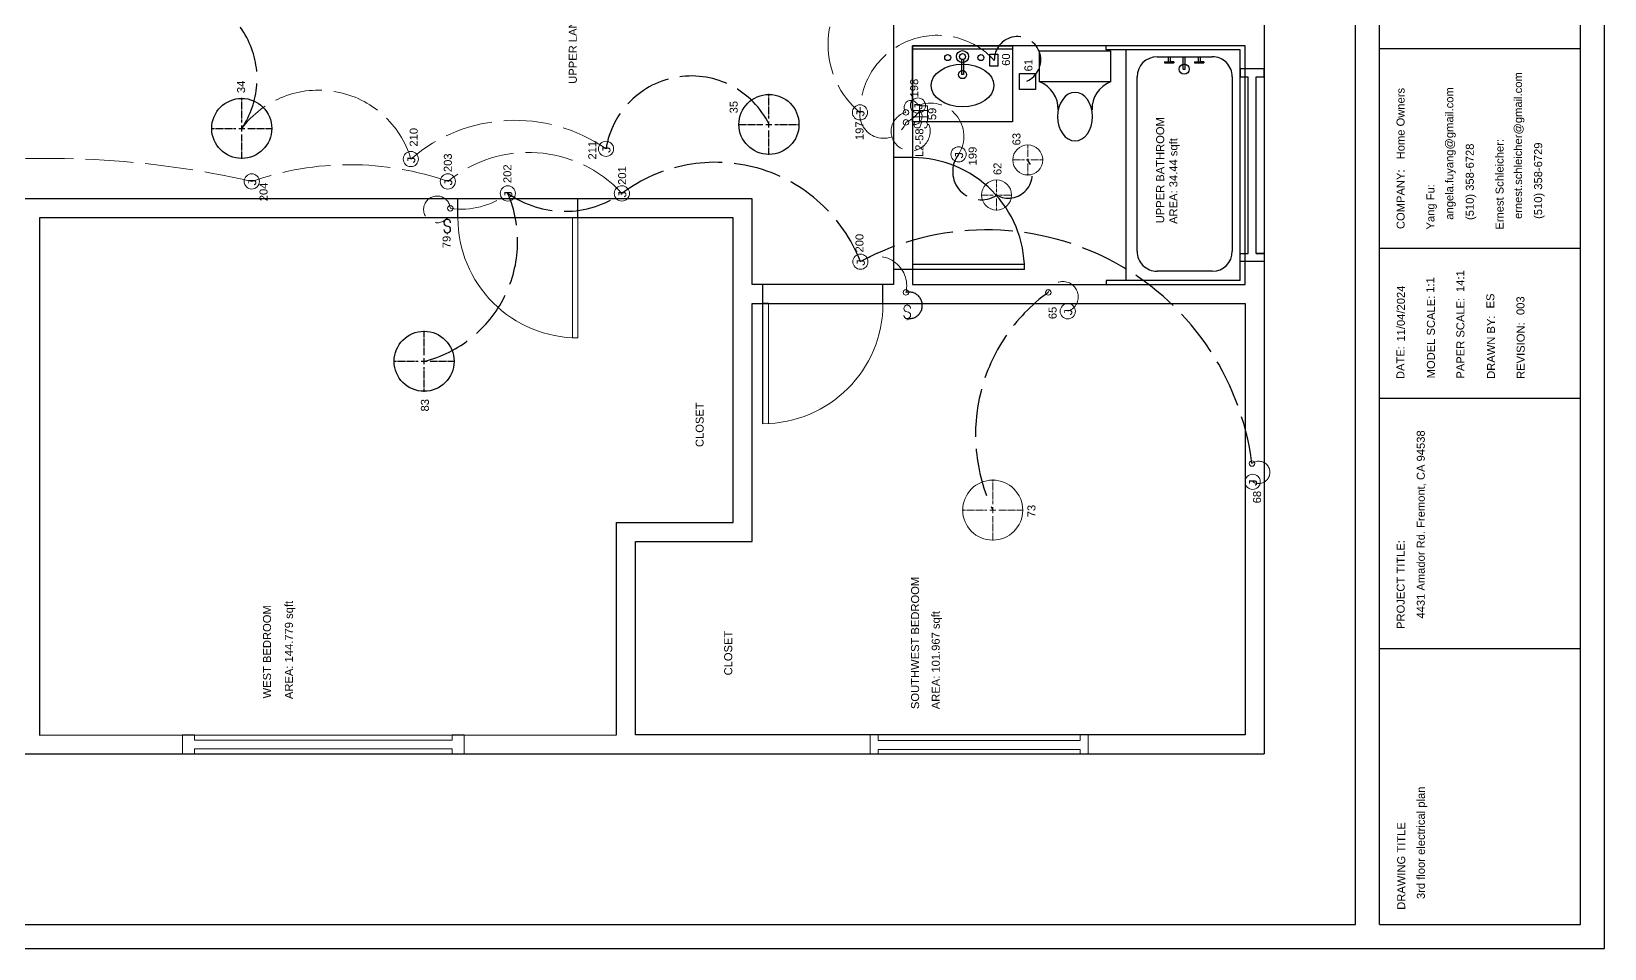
# Model space of a CAD drawing. Header units: inches. Extents: x -601 to 0, y 0 to 495.
# Drawn here: x -393.1 to 0, y 0 to 229.2 of the extents above; entities that cross this region are included whole.
import ezdxf

# ---------------------------------------------------------------- set-up
doc = ezdxf.new("R2010")
doc.units = ezdxf.units.IN
doc.header["$MEASUREMENT"] = 0
doc.linetypes.add('ACAD_ISO02W100', pattern=[15, 12, -3])
doc.linetypes.add('CENTER2', pattern=[1.125, 0.75, -0.125, 0.125, -0.125])
doc.layers.get('0').update_dxf_attribs({"color": 1, "lineweight": 9})
for name, color, linetype, lineweight in [('00-page-edge', 7, 'Continuous', 9), ('A201-Floorplan-2nd-floor', 7, 'Continuous', 9), ('A201-Text', 7, 'Continuous', 9), ('E301-Electrical-attic', 7, 'Continuous', 9)]:
    doc.layers.add(name, color=color, linetype=linetype, lineweight=lineweight)
doc.layers.add('Title Block', color=7, linetype='Continuous')
doc.layers.add('Title Block Text', color=7, linetype='Continuous')
doc.styles.add('Reg', font='Courier New.ttf', dxfattribs={"height": 1})
doc.styles.get("Standard").update_dxf_attribs({"font": 'Arial.ttf', "height": 2})

# ---------------------------------------------------------------- blocks, each defined once
blk = doc.blocks.new('L2-bathroom-door')
at = {"lineweight": 30}
for p, q in [((0, -28), (0, 0)), ((1.25, 0), (0, 0)), ((0, 0), (0, 0)), ((1.25, -27.97), (1.25, 0))]:
    blk.add_line(p, q, dxfattribs=at)
blk.add_arc((0, 0), 28, 270, 0, dxfattribs=at)
blk = doc.blocks.new('L2-W-bedroom-door')
at = {"layer": 'A201-Floorplan-2nd-floor'}
for p, q in [((-186.19, -524.69), (-156.19, -524.69)), ((-156.19, -523.31), (-186.15, -523.31)), ((-156.19, -524.69), (-156.19, -523.31))]:
    blk.add_line(p, q, dxfattribs=at)
blk.add_arc((-156.19, -524.69), 30, 90, 180, dxfattribs=at)
blk = doc.blocks.new('L2-SW-bedroom-door')
at = {"layer": 'A201-Floorplan-2nd-floor', "lineweight": 30}
for p in [(-313.87, -549.41), (-283.87, -550.78)]:
    blk.add_line(p, (-283.87, -549.41), dxfattribs=at)
at = {"layer": 'A201-Floorplan-2nd-floor'}
blk.add_line((-313.87, -550.78), (-283.87, -550.78), dxfattribs=at)
blk.add_arc((-283.87, -549.41), 30, 180, 270, dxfattribs=at)
blk = doc.blocks.new('L2-SW-bedroom-window')
at = {"layer": 'A201-Floorplan-2nd-floor'}
for p, q in [((0, 54.5), (-4.75, 54.5)), ((-4.75, 52.5), (-3.72, 52.5)), ((-3.72, 2), (-3.72, 52.5)), ((-1.47, 2), (-1.47, 52.5)), ((-1.47, 52.5), (0, 52.5)), ((0, 52.5), (0, 54.5)), ((-3.72, 2), (-4.75, 2)), ((0, 0), (-4.75, 0)), ((0, 2), (-1.47, 2)), ((0, 0), (0, 2))]:
    blk.add_line(p, q, dxfattribs=at)
at = {"layer": 'A201-Floorplan-2nd-floor', "lineweight": 30}
for p, q in [((-4.75, 54.5), (-4.75, 52.5)), ((-4.75, 2), (-4.75, 0))]:
    blk.add_line(p, q, dxfattribs=at)
blk = doc.blocks.new('L2-bathroom-bath-tub')
at = {"lineweight": 30}
for p, q in [((-1, 0), (0, 0)), ((-58.68, 0), (-59.68, 0)), ((-58.68, -33.5), (-58.68, 0)), ((-1, -33.5), (-1, 0)), ((-58.68, -5), (-1, -5)), ((-51.34, -7.77), (-7.72, -7.77)), ((-56.34, -26.56), (-56.34, -12.77)), ((-2.72, -12.77), (-2.72, -26.56)), ((-58.68, -33.5), (-1, -33.5)), ((-7.72, -31.56), (-51.34, -31.56))]:
    blk.add_line(p, q, dxfattribs=at)
for centre, start, end in [((-51.34, -12.77), 90, 180), ((-7.72, -12.77), 0, 90), ((-51.34, -26.56), 180, 270), ((-7.72, -26.56), 270, 0)]:
    blk.add_arc(centre, 5, start, end, dxfattribs=at)
blk = doc.blocks.new('L2-bathroom-window')
at = {"lineweight": 30}
for p, q in [((0, 0), (0, 6)), ((0, 6), (2, 6)), ((2, 6), (2, 4)), ((2, 6), (2, 4)), ((2, 4), (46.18, 4)), ((48.18, 6), (46.18, 6)), ((46.18, 6), (46.18, 4)), ((48.18, 0), (48.18, 6)), ((2, 0), (0, 0)), ((2, 2), (2, 0)), ((2, 0), (2, 2)), ((2, 2), (46.18, 2)), ((46.18, 2), (46.18, 0)), ((46.18, 0), (48.18, 0))]:
    blk.add_line(p, q, dxfattribs=at)
blk = doc.blocks.new('L2-bathroom-sink')
at = {"lineweight": 30}
for p, q in [((-19, -25), (-19, 0)), ((-19, 0), (0, 0)), ((-0.75, 0), (-0.75, -25)), ((0, 0), (0, -25)), ((-3.39, -12.25), (-7.17, -12.25)), ((-7.17, -12.75), (-7.17, -12.25)), ((-3.39, -12.75), (-7.17, -12.75)), ((0, -25), (-19, -25))]:
    blk.add_line(p, q, dxfattribs=at)
for centre, radius in [((-7.19, -12.5), 1), ((-2.69, -12.5), 1.5), ((-2.94, -8.81), 0.75), ((-2.69, -12.5), 0.75), ((-2.94, -17.09), 0.75)]:
    blk.add_circle(centre, radius, dxfattribs=at)
blk.add_ellipse((-9.9, -12.5), major_axis=(0, 7.83), ratio=0.682565, dxfattribs=at)
blk = doc.blocks.new('L2-toilet')
at = {"layer": 'A201-Floorplan-2nd-floor', "lineweight": 30}
for p, q in [((-7.75, 0), (-7.75, 17.75)), ((-7.75, 17.75), (0, 17.75)), ((0, 17.75), (0, 0)), ((0, 0), (-7.75, 0))]:
    blk.add_line(p, q, dxfattribs=at)
for centre, start, end in [((-14.44, 20.27), 267.5527, 339.3943), ((-14.44, -2.52), 20.6057, 92.4473)]:
    blk.add_arc(centre, 7.15, start, end, dxfattribs=at)
blk.add_ellipse((-16.43, 8.88), major_axis=(-6.05, 0), ratio=0.722961, start_param=4.712389, end_param=10.995574, dxfattribs=at)
blk = doc.blocks.new('L2-tub-hot-faucet')
at = {"layer": 'A201-Floorplan-2nd-floor', "lineweight": 30}
for p, q in [((-1.26, 1.41), (-1.51, 1.41)), ((-1.51, 1.41), (-1.51, -0.91)), ((-1.26, 1.41), (-1.26, -0.91)), ((0, 0.5), (-1.26, 0.5)), ((0, 0), (-1.26, 0)), ((-1.26, -0.91), (-1.26, 0)), ((-1.26, -0.91), (-1.51, -0.91))]:
    blk.add_line(p, q, dxfattribs=at)
blk = doc.blocks.new('L2-tub-faucets-and-drain')
at = {"layer": 'A201-Floorplan-2nd-floor', "lineweight": 30}
for p, q in [((0, 0.25), (3.11, 0.25)), ((0, 0.25), (0, -0.25)), ((0, -0.25), (3.11, -0.25))]:
    blk.add_line(p, q, dxfattribs=at)
blk.add_circle((0, 0), 1.25, dxfattribs=at)
at = {"lineweight": 30}
for p in [(3.11, 3.5), (3.11, -4)]:
    blk.add_blockref('L2-tub-hot-faucet', p, dxfattribs=at)
blk = doc.blocks.new('L3-attic-j-box-197')
at = {"layer": 'E301-Electrical-attic'}
blk.add_circle((0, 0), 1.9, dxfattribs=at)
at = {"layer": 'E301-Electrical-attic', "lineweight": 5, "style": 'Reg'}
blk.add_text('J', height=2, dxfattribs=at).set_placement((-1.25, -1.11))
blk = doc.blocks.new('L3-j-box-198')
at = {"layer": 'E301-Electrical-attic'}
blk.add_circle((0, 0), 1.9, dxfattribs=at)
at = {"layer": 'E301-Electrical-attic', "lineweight": 5, "style": 'Reg'}
blk.add_text('J', height=2, dxfattribs=at).set_placement((-1.25, -1.11))
blk = doc.blocks.new('L2-58')
at = {"layer": 'E301-Electrical-attic'}
for p, q in [((0, 3.74, -47.38), (0, 4.11, -47.38)), ((0, 0.37, -47.38), (0, 0, -47.38))]:
    blk.add_line(p, q, dxfattribs=at)
for centre, start, end in [((0, 2.9, -47.38), 0, 180), ((0, 2.89, -47.38), 180, 270), ((0, 1.21, -47.38), 180, 90)]:
    blk.add_arc(centre, 0.84, start, end, dxfattribs=at)
blk = doc.blocks.new('L2-34')
at = {"layer": 'E301-Electrical-attic', "linetype": 'CENTER2', "lineweight": -3}
for p, q in [((0, 7.62), (0, 1.5)), ((-7.62, 0), (-1.5, 0)), ((1.5, 0), (7.62, 0)), ((0, -1.5), (0, -7.62))]:
    blk.add_line(p, q, dxfattribs=at)
at = {"layer": 'E301-Electrical-attic', "linetype": 'Continuous', "lineweight": -3}
for p, q in [((-0.75, 0), (0.75, 0)), ((0, 0.75), (0, -0.75))]:
    blk.add_line(p, q, dxfattribs=at)
at = {"layer": 'E301-Electrical-attic', "lineweight": -3}
blk.add_circle((0, 0), 7.5, dxfattribs=at)
blk = doc.blocks.new('L2-35')
at = {"layer": 'E301-Electrical-attic', "linetype": 'CENTER2', "lineweight": -3}
for p, q in [((0, 7.62), (0, 1.5)), ((-7.62, 0), (-1.5, 0)), ((1.5, 0), (7.62, 0)), ((0, -1.5), (0, -7.62))]:
    blk.add_line(p, q, dxfattribs=at)
at = {"layer": 'E301-Electrical-attic', "linetype": 'Continuous', "lineweight": -3}
for p, q in [((-0.75, 0), (0.75, 0)), ((0, 0.75), (0, -0.75))]:
    blk.add_line(p, q, dxfattribs=at)
at = {"layer": 'E301-Electrical-attic', "lineweight": -3}
blk.add_circle((0, 0), 7.5, dxfattribs=at)
blk = doc.blocks.new('L2-64')
at = {"layer": 'E301-Electrical-attic'}
for p, q in [((-3.74, 0), (-4.11, 0)), ((-0.37, 0), (0, 0))]:
    blk.add_line(p, q, dxfattribs=at)
for centre, start, end in [((-2.9, 0), 90, 360), ((-1.22, 0), 90, 180), ((-1.21, 0), 270, 90)]:
    blk.add_arc(centre, 0.84, start, end, dxfattribs=at)
blk = doc.blocks.new('L2-68')
at = {"layer": 'E301-Electrical-attic'}
blk.add_circle((0, 0), 1.9, dxfattribs=at)
at = {"layer": 'E301-Electrical-attic', "lineweight": 5, "style": 'Reg'}
blk.add_text('J', height=2, dxfattribs=at).set_placement((-1.25, -1.11))
blk = doc.blocks.new('L2-exh-61')
at = {"layer": 'E301-Electrical-attic', "lineweight": 30}
for p, q in [((0, 0), (0, 4)), ((0, 4), (4, 4)), ((4, 4), (4, 0)), ((4, 0), (0, 0))]:
    blk.add_line(p, q, dxfattribs=at)
blk = doc.blocks.new('L2-60')
at = {"layer": 'E301-Electrical-attic', "lineweight": 30}
for p, q in [((0, 0), (0, 2)), ((0, 2), (3, 2)), ((3, 0), (0, 0)), ((3, 2), (3, 0))]:
    blk.add_line(p, q, dxfattribs=at)
blk = doc.blocks.new('L2-73')
at = {"layer": 'E301-Electrical-attic', "linetype": 'CENTER2'}
for p, q in [((0, 7.62), (0, 1.5)), ((-7.62, 0), (-1.5, 0)), ((1.5, 0), (7.62, 0)), ((0, -1.5), (0, -7.62))]:
    blk.add_line(p, q, dxfattribs=at)
at = {"layer": 'E301-Electrical-attic', "linetype": 'Continuous'}
for p, q in [((-0.75, 0), (0.75, 0)), ((0, 0.75), (0, -0.75))]:
    blk.add_line(p, q, dxfattribs=at)
at = {"layer": 'E301-Electrical-attic'}
blk.add_circle((0, 0), 7.5, dxfattribs=at)
blk = doc.blocks.new('L2-83')
at = {"layer": 'E301-Electrical-attic', "linetype": 'CENTER2', "lineweight": -3}
for p, q in [((0, 7.62), (0, 1.5)), ((-7.62, 0), (-1.5, 0)), ((1.5, 0), (7.62, 0)), ((0, -1.5), (0, -7.62))]:
    blk.add_line(p, q, dxfattribs=at)
at = {"layer": 'E301-Electrical-attic', "linetype": 'Continuous', "lineweight": -3}
for p, q in [((-0.75, 0), (0.75, 0)), ((0, 0.75), (0, -0.75))]:
    blk.add_line(p, q, dxfattribs=at)
at = {"layer": 'E301-Electrical-attic', "lineweight": -3}
blk.add_circle((0, 0), 7.5, dxfattribs=at)
blk = doc.blocks.new('L2-79')
at = {"layer": 'E301-Electrical-attic', "lineweight": -3}
for p, q in [((-3.74, 0), (-4.11, 0)), ((-0.37, 0), (0, 0))]:
    blk.add_line(p, q, dxfattribs=at)
for centre, start, end in [((-2.9, 0), 90, 360), ((-1.22, 0), 90, 180), ((-1.21, 0), 270, 90)]:
    blk.add_arc(centre, 0.84, start, end, dxfattribs=at)
blk = doc.blocks.new('L3-j-box-199-v2')
at = {"layer": 'E301-Electrical-attic'}
blk.add_circle((-0.14, 0), 1.9, dxfattribs=at)
at = {"layer": 'E301-Electrical-attic', "lineweight": 5, "style": 'Reg'}
blk.add_text('J', height=2, dxfattribs=at).set_placement((-1.39, -1.12))
blk = doc.blocks.new('L3-j-box-200-v2')
at = {"layer": 'E301-Electrical-attic'}
blk.add_circle((0, 0), 1.9, dxfattribs=at)
at = {"layer": 'E301-Electrical-attic', "lineweight": 5, "style": 'Reg'}
blk.add_text('J', height=2, dxfattribs=at).set_placement((-1.25, -1.11))
blk = doc.blocks.new('*U417')
at = {"layer": 'E301-Electrical-attic', "color": 0, "linetype": 'CENTER2', "transparency": 16777216}
for p, q in [((-3.87, 0), (-0.75, 0)), ((0, 0.75), (0, 3.87)), ((0.75, 0), (3.87, 0)), ((0, -3.87), (0, -0.75))]:
    blk.add_line(p, q, dxfattribs=at)
at = {"layer": 'E301-Electrical-attic', "color": 0, "linetype": 'Continuous', "transparency": 16777216}
for p, q in [((-0.375, 0), (0.375, 0)), ((0, -0.375), (0, 0.375))]:
    blk.add_line(p, q, dxfattribs=at)
blk = doc.blocks.new('L2-62')
at = {"layer": 'E301-Electrical-attic'}
blk.add_circle((0, 0), 3.75, dxfattribs=at)
at = {"layer": 'E301-Electrical-attic', "linetype": 'CENTER2', "rotation": 270}
blk.add_blockref('*U417', (0, 0), dxfattribs=at)
blk = doc.blocks.new('*U420')
at = {"layer": 'E301-Electrical-attic', "color": 0, "linetype": 'CENTER2', "transparency": 16777216}
for p, q in [((-3.87, 0), (-0.75, 0)), ((0, 0.75), (0, 3.87)), ((0.75, 0), (3.87, 0)), ((0, -3.87), (0, -0.75))]:
    blk.add_line(p, q, dxfattribs=at)
at = {"layer": 'E301-Electrical-attic', "color": 0, "linetype": 'Continuous', "transparency": 16777216}
for p, q in [((-0.375, 0), (0.375, 0)), ((0, -0.375), (0, 0.375))]:
    blk.add_line(p, q, dxfattribs=at)
blk = doc.blocks.new('L2-63')
at = {"layer": 'E301-Electrical-attic'}
blk.add_circle((0, 0), 3.75, dxfattribs=at)
at = {"layer": 'E301-Electrical-attic', "linetype": 'CENTER2', "rotation": 270}
blk.add_blockref('*U420', (0, 0), dxfattribs=at)
blk = doc.blocks.new('L2-gfci-59')
at = {"layer": 'E301-Electrical-attic'}
for p, q in [((0, 0), (0, -3.72)), ((0, 0), (0, -3.72)), ((1.57, 0), (1.57, -3.72)), ((-1.18, -3.72), (-1.18, -1.79)), ((-1.18, -1.79), (-1.18, -3.72)), ((-1.18, -1.79), (2.75, -1.79)), ((-1.18, -3.72), (2.75, -3.72)), ((2.75, -3.72), (2.75, -1.79))]:
    blk.add_line(p, q, dxfattribs=at)
blk = doc.blocks.new('L3-j-box-201')
at = {"layer": 'E301-Electrical-attic'}
blk.add_circle((0, 0), 1.9, dxfattribs=at)
at = {"layer": 'E301-Electrical-attic', "lineweight": 5, "style": 'Reg'}
blk.add_text('J', height=2, dxfattribs=at).set_placement((-1.25, -1.11))
blk = doc.blocks.new('L3-j-box-210')
at = {"layer": 'E301-Electrical-attic'}
blk.add_circle((0, 0), 1.9, dxfattribs=at)
at = {"layer": 'E301-Electrical-attic', "lineweight": 5, "style": 'Reg'}
blk.add_text('J', height=2, dxfattribs=at).set_placement((-1.25, -1.11))
blk = doc.blocks.new('L3-j-box-202')
at = {"layer": 'E301-Electrical-attic'}
blk.add_circle((0, 0), 1.9, dxfattribs=at)
at = {"layer": 'E301-Electrical-attic', "lineweight": 5, "style": 'Reg'}
blk.add_text('J', height=2, dxfattribs=at).set_placement((-1.25, -1.11))
blk = doc.blocks.new('L3-j-box-209')
at = {"layer": 'E301-Electrical-attic'}
blk.add_circle((0, 0), 1.9, dxfattribs=at)
at = {"layer": 'E301-Electrical-attic', "lineweight": 5, "style": 'Reg'}
blk.add_text('J', height=2, dxfattribs=at).set_placement((-1.25, -1.11))
blk = doc.blocks.new('L3-j-box-203')
at = {"layer": 'E301-Electrical-attic'}
blk.add_circle((0, 0), 1.9, dxfattribs=at)
at = {"layer": 'E301-Electrical-attic', "lineweight": 5, "style": 'Reg'}
blk.add_text('J', height=2, dxfattribs=at).set_placement((-1.25, -1.11))
blk = doc.blocks.new('L2-west-bedroom-window')
at = {"layer": 'A201-Floorplan-2nd-floor'}
for p, q in [((-4.75, 70.4), (-0.02, 70.4)), ((-3.45, 67.4), (-4.75, 67.4)), ((-3.45, 67.4), (-3.45, 3)), ((-0.02, 67.4), (-1.3, 67.4)), ((-1.3, 67.4), (-1.3, 3)), ((-4.75, 3), (-3.45, 3)), ((0, 0), (-4.75, 0)), ((-1.3, 3), (0, 3)), ((0, 3), (0, 0))]:
    blk.add_line(p, q, dxfattribs=at)
at = {"layer": 'A201-Floorplan-2nd-floor', "lineweight": 30}
for p, q in [((-4.75, 70.4), (-4.75, 67.4)), ((-0.02, 70.4), (-0.02, 67.4)), ((-4.75, 3), (-4.75, 0))]:
    blk.add_line(p, q, dxfattribs=at)
blk = doc.blocks.new('L3-j-box-204')
at = {"layer": 'E301-Electrical-attic'}
blk.add_circle((0, 0), 1.9, dxfattribs=at)
at = {"layer": 'E301-Electrical-attic', "lineweight": 5, "style": 'Reg'}
blk.add_text('J', height=2, dxfattribs=at).set_placement((-1.25, -1.11))
blk = doc.blocks.new('j-box-65')
at = {"layer": 'E301-Electrical-attic'}
blk.add_circle((0, 0), 1.9, dxfattribs=at)
at = {"layer": 'E301-Electrical-attic', "lineweight": 5, "style": 'Reg'}
blk.add_text('J', height=2, dxfattribs=at).set_placement((-1.25, -1.11))

msp = doc.modelspace()

# ---------------------------------------------------------------- linework, layer by layer
for p, q in [((-50.27, 6), (-50.27, 6)), ((-50.27, 6), (-50.27, 6)), ((-48, 6), (-48, 6)), ((-48, 6), (-48, 6))]:
    msp.add_line(p, q)
at = {"layer": '00-page-edge', "lineweight": -3}
for p, q in [((0, 0), (0, 495.14)), ((-62.27, 6), (-62.27, 489.14)), ((-594.37, 6), (-62.27, 6)), ((-600.36, 0), (0, 0))]:
    msp.add_line(p, q, dxfattribs=at)
at = {"layer": 'A201-Floorplan-2nd-floor', "lineweight": -3}
for p, q in [((-85.07, 370.01), (-85.07, 48.71)), ((-172.93, 197.7), (-177.68, 197.7)), ((-286.52, 182.64), (-286.52, 187.39)), ((-256.52, 182.64), (-256.52, 187.39)), ((-172.93, 169.7), (-177.68, 169.7)), ((-172.93, 169.7), (-172.93, 165.95)), ((-210.3, 161.2), (-210.3, 165.95)), ((-180.3, 161.2), (-180.3, 165.95)), ((-91.07, 166.95), (-119.57, 166.95)), ((-526.88, 48.61), (-85.07, 48.71))]:
    msp.add_line(p, q, dxfattribs=at)
for points in [[(-395.79, 187.39), (-395.79, 53.47), (-522.16, 53.39), (-522.16, 365.26), (-226.97, 365.26), (-226.97, 256.2), (-164.12, 256.2), (-164.12, 231.7), (-177.68, 231.7), (-177.68, 165.95), (-213.01, 165.95), (-213.01, 187.39), (-395.79, 187.39)], [(-242.17, 53.39), (-242.17, 101.73), (-213.01, 101.73), (-213.01, 161.2), (-89.82, 161.2), (-89.82, 53.46), (-242.17, 53.41)]]:
    msp.add_lwpolyline(points, dxfattribs=at)
for points in [[(-89.82, 225.63), (-172.93, 225.63), (-172.93, 165.95), (-89.82, 165.95)], [(-391.04, 53.36), (-246.92, 53.41), (-246.92, 106.48), (-217.76, 106.48), (-217.76, 182.64), (-391.04, 182.64)]]:
    msp.add_lwpolyline(points, close=True, dxfattribs=at)
at = {"layer": 'E301-Electrical-attic', "lineweight": 5}
for centre in [(-174.57, 209.01), (-174.57, 206.51), (-288.41, 185.03), (-174.57, 164.01), (-138.99, 164.01), (-88.1, 121.23)]:
    msp.add_circle(centre, 0.69, dxfattribs=at)
at = {"layer": 'E301-Electrical-attic', "linetype": 'ACAD_ISO02W100', "lineweight": 5}
for centre, radius, start, end in [((-171.96, 226.01), 22.08, 129.6435, 230.3565), ((-166.73, 208.97), 19.32, 42.4959, 179.8788), ((-321.34, 190.52), 24.05, 16.4895, 142.952), ((-180.16, 208.44), 5.91, 174.4868, 340.9369), ((-173.39, 204.28), 4.88, 103.9957, 20.0762), ((-177.81, 213.69), 7.88, 294.2914, 327.9128), ((-172.63, 208.03), 2.1, 261.777, 44.8188), ((-168.43, 202.99), 8.33, 327.4731, 112.0613), ((-272.26, 167.2), 39.83, 55.1672, 130.7981), ((-389.12, -32.66), 230.17, 77.1762, 96.9655), ((-268.87, 167.29), 31.71, 42.6267, 129.483), ((-313.51, 121.71), 74.22, 70.6089, 109.296), ((-285.63, 203.85), 19.02, 261.5799, 307.5372), ((-291.74, 184.76), 3.34, 4.5845, 320.4171), ((-181.72, 165.69), 7.34, 346.8037, 125.1104), ((-135.34, 162.92), 3.82, 288.3723, 163.3575), ((-86.41, 119.02), 2.79, 237.113, 127.3911)]:
    msp.add_arc(centre, radius, start, end, dxfattribs=at)
at = {"layer": 'E301-Electrical-attic', "linetype": 'ACAD_ISO02W100', "lineweight": -3}
for centre, radius, start, end in [((-358.63, 217.38), 21.92, 325.6438, 86.8098), ((-146.68, 222.15), 5.81, 293.4806, 181.2779), ((-228.18, 196.52, -13.66), 21.59, 26.0483, 171.0296), ((-155.85, 194.2), 7.04, 142.2326, 303.8505), ((-148.98, 193.59), 6.01, 240.6695, 35.8099), ((-222.21, 157.64), 38.89, 21.1828, 126.848), ((-302.49, 176.75), 30.89, 284.0801, 22.895), ((-259.79, 209.13), 24.85, 235.0138, 304.9862), ((-154.38, 112.82), 66.81, 7.2375, 118.1994), ((-173.8, 160.77), 3.33, 262.6758, 103.3355), ((-113.37, 128.49), 43.8, 125.8087, 205.557)]:
    msp.add_arc(centre, radius, start, end, dxfattribs=at)
at = {"layer": 'E301-Electrical-attic', "lineweight": 5}
msp.add_arc((-173.28, 210.23), 1.78, 15.5487, 223.3412, dxfattribs=at)
at = {"layer": 'Title Block'}
for p, q in [((-56.27, 6), (-56.27, 489.14)), ((-56.27, 224.99), (-6, 224.99)), ((-56.27, 175.04), (-6, 175.04)), ((-56.27, 137.55), (-6, 137.55)), ((-56.27, 74.98), (-6, 74.98)), ((-56.27, 6), (-6, 6))]:
    msp.add_line(p, q, dxfattribs=at)
at = {"layer": 'Title Block', "lineweight": -3}
msp.add_line((-6, 6), (-6, 489.14), dxfattribs=at)

# ---------------------------------------------------------------- block references
at = {"lineweight": -3, "rotation": 89.99999999999999}
for name, p in [('L2-tub-faucets-and-drain', (-105.03, 219.81)), ('L2-W-bedroom-door', (-781.21, 338.82)), ('L2-SW-bedroom-window', (-129.01, 53.45))]:
    msp.add_blockref(name, p, dxfattribs=at)
at = {"lineweight": 5, "rotation": 89.99999999999999}
for name, p in [('L2-79', (-289.17, 182.64)), ('L2-west-bedroom-window', (-284.98, 53.4))]:
    msp.add_blockref(name, p, dxfattribs=at)
at = {"layer": 'A201-Floorplan-2nd-floor', "lineweight": -3, "rotation": 89.99999999999999}
for name, p in [('L2-bathroom-sink', (-172.93, 225.63)), ('L2-toilet', (-123.43, 224.38)), ('L2-bathroom-bath-tub', (-124.57, 225.63)), ('L2-bathroom-window', (-85.07, 171.7)), ('L2-bathroom-door', (-172.93, 169.7)), ('L2-SW-bedroom-door', (-759.71, 445.07))]:
    msp.add_blockref(name, p, dxfattribs=at)
at = {"layer": 'E301-Electrical-attic', "lineweight": 5, "rotation": 89.99999999999999}
for name, p in [('L2-60', (-151.57, 220.53)), ('L2-exh-61', (-142.23, 214.77)), ('L2-34', (-340.54, 205.01)), ('L2-35', (-208.79, 206)), ('L3-j-box-198', (-171.56, 210.71)), ('L3-attic-j-box-197', (-186.05, 209.01)), ('L2-58', (-168.81, 205.95, 47.38)), ('L3-j-box-199-v2', (-161.41, 198.66)), ('L3-j-box-200-v2', (-185.95, 171.69)), ('L2-64', (-174.23, 161.2)), ('j-box-65', (-134.13, 159.29)), ('L2-83', (-294.97, 146.79)), ('L2-68', (-87.92, 116.67)), ('L2-73', (-152.88, 109.59))]:
    msp.add_blockref(name, p, dxfattribs=at)
at = {"layer": 'E301-Electrical-attic', "linetype": 'ACAD_ISO02W100', "lineweight": 5, "rotation": 89.99999999999999}
for name, p in [('L2-gfci-59', (-172.93, 207.94)), ('L3-j-box-210', (-249.51, 199.89)), ('L2-63', (-144.11, 197.11)), ('L3-j-box-209', (-298.29, 197.35)), ('L3-j-box-204', (-338.04, 191.76)), ('L3-j-box-203', (-289.04, 191.76)), ('L3-j-box-202', (-274.04, 188.76)), ('L3-j-box-201', (-245.54, 188.76)), ('L2-62', (-151.93, 188.36))]:
    msp.add_blockref(name, p, dxfattribs=at)

# ---------------------------------------------------------------- texts
at = {"layer": 'A201-Text', "lineweight": 5}
for s, p in [('UPPER LANDING', (-256.81, 216.17)), ('UPPER BATHROOM', (-110.04, 181.28)), ('AREA: 34.44 sqft', (-106.74, 181.13)), ('CLOSET', (-225.12, 125.36)), ('SOUTHWEST BEDROOM', (-171.28, 59.86)), ('AREA: 144.779 sqft', (-327.76, 62.36)), ('WEST BEDROOM', (-333.22, 62.53)), ('AREA: 101.967 sqft', (-166.12, 59.82)), ('CLOSET', (-217.98, 68.27))]:
    msp.add_text(s, height=2, rotation=90, dxfattribs=at).set_placement(p)
at = {"layer": 'E301-Electrical-attic', "lineweight": 5}
for s, p in [('60', (-148.57, 220.65)), ('61', (-142.97, 219.25)), ('34', (-339.7, 213.82)), ('198', (-171.51, 212.75)), ('35', (-216.62, 208.76)), ('59', (-167.01, 207.07)), ('210', (-296.57, 200.45)), ('197', (-185.17, 202.08)), ('L2-58', (-170.21, 197.85)), ('211', (-251.95, 197.23, -13.66)), ('63', (-145.95, 200.76)), ('203', (-288.04, 194.09)), ('199', (-156.91, 195.77)), ('202', (-273.16, 191.34)), ('201', (-244.48, 190.88)), ('62', (-150.69, 193.35)), ('204', (-334.09, 186.81)), ('79', (-288.35, 175.06)), ('200', (-185.18, 173.99)), ('65', (-136.92, 157.33)), ('83', (-293.77, 134.25)), ('68', (-85.84, 111.29)), ('73', (-142.21, 107.8))]:
    msp.add_text(s, height=2, rotation=90, dxfattribs=at).set_placement(p)
at = {"layer": 'Title Block Text'}
for s, p in [('ernest.schleicher@gmail.com', (-20.62, 182.36)), ('Home Owners', (-49.97, 197.27)), ('angela.fuyang@gmail.com', (-37.78, 182.18)), ('(510) 358-6728', (-32.67, 182.11)), ('Ernest Schleicher:', (-25.23, 179.69)), ('(510) 358-6729', (-15.59, 182.38)), ('COMPANY:', (-49.96, 179.84)), ('Yang Fu:', (-42.5, 179.73)), ('14:1', (-35.05, 164.11)), ('11/04/2024', (-49.89, 151.73)), ('1:1', (-42.54, 163.92)), ('MODEL SCALE:', (-42.39, 142.53)), ('PAPER SCALE:', (-35.02, 142.46)), ('ES', (-27.54, 160)), ('003', (-20.01, 158.36)), ('DRAWN BY:', (-27.37, 142.41)), ('REVISION:', (-19.96, 142.4)), ('DATE:', (-50, 142.35)), ('4431 Amador Rd. Fremont, CA 94538', (-44.92, 82.48)), ('PROJECT TITLE:', (-49.95, 79.89)), ('3rd floor electrical plan', (-44.9, 12.38)), ('DRAWING TITLE', (-49.81, 9.69))]:
    msp.add_text(s, height=2, rotation=90, dxfattribs=at).set_placement(p)

doc.saveas('drawing.dxf')
